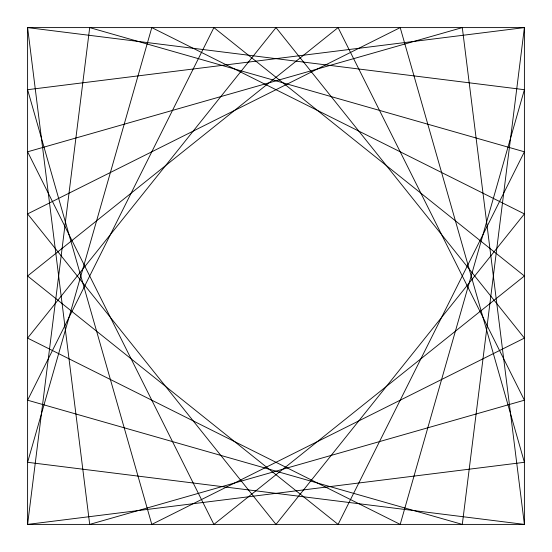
<?xml version="1.0" encoding="UTF-8"?>
<svg xmlns="http://www.w3.org/2000/svg" width="552" height="552" viewBox="0 0 552 552"><rect width="100%" height="100%" fill="white"/><g stroke="black" fill="none" stroke-linecap="round" stroke-linejoin="round"><path stroke-width="0.83" d="M89.7 27.6L27.6 524.4L524.4 524.4L524.4 27.6L27.6 27.6L27.6 524.4L524.4 462.3L400.2 27.6L27.6 213.9L276 524.4L524.4 213.9L151.8 27.6L27.6 462.3L524.4 524.4L462.3 27.6L27.6 151.8L213.9 524.4L524.4 276L213.9 27.6L27.6 400.2L462.3 524.4L524.4 27.6L27.6 89.7L151.8 524.4L524.4 338.1L276 27.6L27.6 338.1L400.2 524.4L524.4 89.7L27.6 27.6L89.7 524.4L524.4 400.2L338.1 27.6L27.6 276L338.1 524.4L524.4 151.8L89.7 27.6"/></g></svg>
